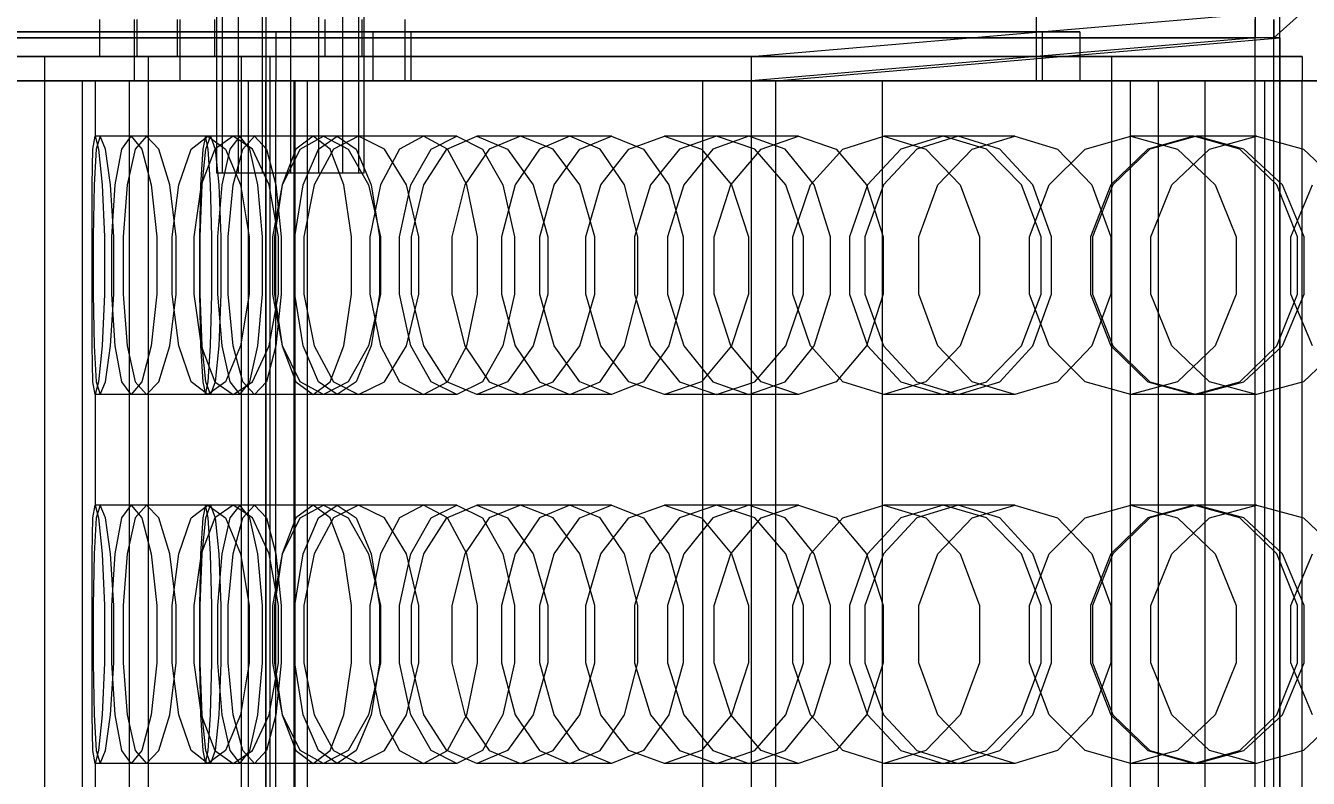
# Model space of a CAD drawing. Header units: millimetres. Extents: x -1970 to 34302, y -65268 to 6837.
# Drawn here: x 25725.1 to 25933.8, y -17913.4 to -17791 of the extents above; entities that cross this region are included whole.
import ezdxf

# ---------------------------------------------------------------- set-up
doc = ezdxf.new("R2010")
doc.units = ezdxf.units.MM
for name, color, linetype, lineweight in [('COTAS_P', 1, 'Continuous', 0), ('superior_briquetadora', 7, 'Continuous', 0), ('superior_C05', 7, 'Continuous', 0)]:
    doc.layers.add(name, color=color, linetype=linetype, lineweight=lineweight)
doc.dimstyles.new('R19_100', dxfattribs={"dimtxt": 250, "dimasz": 150, "dimexe": 150, "dimexo": 80, "dimgap": 100, "dimtad": 1, "dimtih": 1, "dimtoh": 1, "dimdsep": 46, "dimcen": 0.09, "dimadec": 0, "dimazin": 0, "dimtfac": 1, "dimtdec": 4, "dimtofl": 0, "dimtmove": 0, "dimatfit": 3, "dimfxl": 1, "dimtolj": 1, "dimtzin": 0, "dimarcsym": 0})

# ---------------------------------------------------------------- blocks, each defined once
blk = doc.blocks.new('*D23')
at = {"layer": 'COTAS_P', "color": 0, "lineweight": -2, "transparency": 16777216}
for p, q in [((25128.19, -17920), (25128.19, -16950)), ((27628.19, -17920), (27628.19, -16950)), ((25278.19, -17100), (27478.19, -17100))]:
    blk.add_line(p, q, dxfattribs=at)
at = {"layer": 'COTAS_P', "color": 0, "transparency": 16777216}
for points in [[(25278.19, -17075), (25278.19, -17125), (25128.19, -17100)], [(27478.19, -17075), (27478.19, -17125), (27628.19, -17100)]]:
    blk.add_solid(points, dxfattribs=at)
at = {"layer": 'Defpoints', "color": 0, "transparency": 16777216}
for p in [(27628.19, -17100), (25128.19, -18000), (27628.19, -18000)]:
    blk.add_point(p, dxfattribs=at)

msp = doc.modelspace()

# ---------------------------------------------------------------- linework, layer by layer
at = {"layer": 'superior_briquetadora'}
for p, q in [((25889.536, -17520), (25889.536, -17800)), ((26078.187, -17658), (25928.187, -17793)), ((25756.187, -17715), (25756.187, -17815)), ((25757.1, -17715), (25757.1, -17815)), ((25759.701, -17715), (25759.701, -17815)), ((25763.594, -17715), (25763.594, -17815)), ((25768.187, -17715), (25768.187, -17815)), ((25772.779, -17715), (25772.779, -17815)), ((25776.672, -17715), (25776.672, -17815)), ((25779.273, -17715), (25779.273, -17815)), ((25780.187, -17815), (25780.187, -17715)), ((25843.187, -17796), (25925.187, -17789)), ((25925.187, -17789), (25925.187, -17793)), ((25929.187, -18171), (25929.187, -17789)), ((25737.187, -17796), (25737.187, -17790)), ((25742.831, -17792), (25742.831, -17790)), ((25743.187, -17790), (25743.187, -17796)), ((25749.831, -17796), (25749.831, -17790)), ((25750.187, -17790), (25750.187, -17792)), ((25755.831, -17790), (25755.831, -17796)), ((25773.831, -17796), (25773.831, -17790)), ((25779.831, -17790), (25779.831, -17796)), ((25786.831, -17790), (25786.831, -17792)), ((25925.187, -18170), (25925.187, -17790)), ((25928.187, -18170), (25928.187, -17790)), ((25928.187, -17790), (25928.187, -17793)), ((25928.187, -17793), (25528.187, -17793)), ((25531.187, -17793), (25925.187, -17793)), ((25705.205, -17792), (25890.537, -17792)), ((25750.187, -17792), (25706.187, -17792)), ((25896.665, -17792), (25711.334, -17792)), ((25786.831, -17792), (25742.831, -17792)), ((25742.831, -17800), (25742.831, -17792)), ((25750.187, -17792), (25750.187, -17800)), ((25765.826, -17792), (25759.697, -17792)), ((25759.697, -17792), (25781.684, -17792)), ((25759.697, -17792), (25759.697, -17800)), ((25787.813, -17792), (25765.826, -17792)), ((25765.826, -17792), (25765.826, -17800)), ((25781.684, -17792), (25787.813, -17792)), ((25781.684, -17800), (25781.684, -17792)), ((25786.831, -17792), (25786.831, -17800)), ((25787.813, -17792), (25787.813, -17800)), ((25925.187, -17793), (25843.187, -17800)), ((25847.187, -17800), (25929.187, -17793)), ((25890.537, -17792), (25896.665, -17792)), ((25890.537, -17792), (25890.537, -17800)), ((25896.665, -17792), (25896.665, -17800)), ((25925.187, -18167), (25925.187, -17793)), ((25929.187, -17793), (25925.187, -17793)), ((25929.187, -17793), (25929.187, -18167)), ((25613.187, -17796), (25843.187, -17796)), ((25691.542, -17796), (25728.187, -17796)), ((25696.187, -17796), (25760.187, -17796)), ((25901.808, -17796), (25711.334, -17796)), ((25711.334, -17796), (25728.187, -17796)), ((25728.187, -17796), (25932.802, -17796)), ((25728.187, -17796), (25728.187, -17800)), ((25764.831, -17796), (25728.187, -17796)), ((25728.187, -17796), (25745.04, -17796)), ((25743.187, -17796), (25737.187, -17796)), ((25745.04, -17796), (25781.684, -17796)), ((25745.04, -17796), (25745.04, -17800)), ((25755.831, -17796), (25749.831, -17796)), ((25760.187, -17796), (25843.187, -17796)), ((25760.187, -17796), (25760.187, -17800)), ((25781.684, -17796), (25764.831, -17796)), ((25764.831, -17796), (25764.831, -17800)), ((25779.831, -17796), (25773.831, -17796)), ((25781.684, -17800), (25781.684, -17796)), ((25843.187, -17796), (25843.187, -17800)), ((25932.802, -17796), (25901.808, -17796)), ((25901.808, -17796), (25901.808, -17800)), ((25932.802, -17796), (25932.802, -17800)), ((25843.187, -17800), (25613.187, -17800)), ((25728.187, -17800), (25691.542, -17800)), ((25760.187, -17800), (25696.187, -17800)), ((25890.537, -17800), (25705.205, -17800)), ((25750.187, -17800), (25706.187, -17800)), ((25711.334, -17800), (25901.808, -17800)), ((25728.187, -17800), (25711.334, -17800)), ((25711.334, -17800), (25896.665, -17800)), ((25714.398, -17800), (25909.371, -17800)), ((25904.872, -17800), (25714.398, -17800)), ((25722.058, -17800), (25926.674, -17800)), ((25722.058, -17800), (25728.187, -17800)), ((25917.032, -17800), (25722.058, -17800)), ((25932.802, -17800), (25728.187, -17800)), ((25728.187, -17800), (25728.187, -18160)), ((25728.187, -17800), (25764.831, -17800)), ((25734.315, -17800), (25728.187, -17800)), ((25745.04, -17800), (25728.187, -17800)), ((25770.96, -17800), (25734.315, -17800)), ((25734.315, -17800), (25734.315, -18160)), ((25734.315, -17800), (25761.318, -17800)), ((25741.975, -17800), (25734.315, -17800)), ((25736.472, -17800), (25735.937, -17800)), ((25735.937, -17800), (25736.409, -17800)), ((25736.409, -17800), (25737.887, -17800)), ((25736.409, -17800), (25736.409, -17809)), ((25738.012, -17800), (25736.472, -17800)), ((25737.887, -17800), (25740.366, -17800)), ((25740.554, -17800), (25738.012, -17800)), ((25740.366, -17800), (25743.841, -17800)), ((25744.091, -17800), (25740.554, -17800)), ((25768.978, -17800), (25741.975, -17800)), ((25741.975, -17800), (25741.975, -18160)), ((25741.975, -17800), (25765.764, -17800)), ((25745.04, -17800), (25741.975, -17800)), ((25786.831, -17800), (25742.831, -17800)), ((25743.841, -17800), (25748.303, -17800)), ((25748.614, -17800), (25744.091, -17800)), ((25768.829, -17800), (25745.04, -17800)), ((25745.04, -17800), (25745.04, -18160)), ((25781.684, -17800), (25745.04, -17800)), ((25748.303, -17800), (25753.74, -17800)), ((25754.112, -17800), (25748.614, -17800)), ((25753.74, -17800), (25760.138, -17800)), ((25760.569, -17800), (25754.112, -17800)), ((25781.684, -17800), (25759.697, -17800)), ((25759.697, -17800), (25765.826, -17800)), ((25760.138, -17800), (25767.481, -17800)), ((25843.187, -17800), (25760.187, -17800)), ((25760.187, -17800), (25760.187, -18160)), ((25764.187, -17800), (25760.187, -17800)), ((25767.971, -17800), (25760.569, -17800)), ((25761.318, -17800), (25761.318, -18160)), ((25768.978, -17800), (25761.318, -17800)), ((25764.187, -18160), (25764.187, -17800)), ((25764.187, -17800), (25847.187, -17800)), ((25764.831, -17800), (25764.831, -18160)), ((25770.96, -17800), (25764.831, -17800)), ((25764.831, -17800), (25781.684, -17800)), ((25765.764, -17800), (25765.764, -18160)), ((25768.829, -17800), (25765.764, -17800)), ((25765.826, -17800), (25787.813, -17800)), ((25767.481, -17800), (25775.75, -17800)), ((25776.297, -17800), (25767.971, -17800)), ((25768.829, -18160), (25768.829, -17800)), ((25768.978, -18160), (25768.978, -17800)), ((25770.96, -18160), (25770.96, -17800)), ((25775.75, -17800), (25784.923, -17800)), ((25785.526, -17800), (25776.297, -17800)), ((25787.813, -17800), (25781.684, -17800)), ((25784.923, -17800), (25794.978, -17800)), ((25795.635, -17800), (25785.526, -17800)), ((25794.978, -17800), (25805.888, -17800)), ((25806.597, -17800), (25795.635, -17800)), ((25805.888, -17800), (25817.625, -17800)), ((25818.385, -17800), (25806.597, -17800)), ((25817.625, -17800), (25830.159, -17800)), ((25830.969, -17800), (25818.385, -17800)), ((25830.159, -17800), (25843.459, -17800)), ((25844.315, -17800), (25830.969, -17800)), ((25835.29, -18160), (25835.29, -17800)), ((25837.866, -17800), (25835.29, -17800)), ((25835.29, -17800), (25839.556, -17800)), ((25846.893, -17800), (25837.866, -17800)), ((25839.556, -17800), (25850.015, -17800)), ((25843.187, -17800), (25843.187, -18160)), ((25847.187, -17800), (25843.187, -17800)), ((25843.459, -17800), (25857.489, -17800)), ((25858.39, -17800), (25844.315, -17800)), ((25860.996, -17800), (25846.893, -17800)), ((25847.187, -18160), (25847.187, -17800)), ((25850.015, -17800), (25865.076, -17800)), ((25857.489, -17800), (25872.215, -17800)), ((25873.157, -17800), (25858.39, -17800)), ((25864.466, -17800), (25858.838, -17800)), ((25858.838, -17800), (25859.018, -17800)), ((25859.018, -17800), (25864.991, -17800)), ((25878.028, -17800), (25860.996, -17800)), ((25875.354, -17800), (25864.466, -17800)), ((25864.466, -17800), (25864.466, -18160)), ((25864.991, -17800), (25876.171, -17800)), ((25865.076, -17800), (25882.444, -17800)), ((25872.215, -17800), (25887.597, -17800)), ((25888.579, -17800), (25873.157, -17800)), ((25890.434, -17800), (25875.354, -17800)), ((25876.171, -17800), (25891.463, -17800)), ((25895.396, -17800), (25878.028, -17800)), ((25882.444, -17800), (25899.476, -17800)), ((25889.536, -17800), (25886.189, -17800)), ((25886.189, -17800), (25889.18, -17800)), ((25887.597, -17800), (25903.597, -17800)), ((25904.617, -17800), (25888.579, -17800)), ((25889.18, -17800), (25897.916, -17800)), ((25898.557, -17800), (25889.536, -17800)), ((25908.23, -17800), (25890.434, -17800)), ((25896.665, -17800), (25890.537, -17800)), ((25891.463, -17800), (25909.371, -17800)), ((25910.456, -17800), (25895.396, -17800)), ((25897.916, -17800), (25910.667, -17800)), ((25911.466, -17800), (25898.557, -17800)), ((25899.476, -17800), (25913.578, -17800)), ((25901.808, -17800), (25901.808, -18160)), ((25901.808, -17800), (25904.872, -17800)), ((25901.808, -17800), (25932.802, -17800)), ((25903.597, -17800), (25920.174, -17800)), ((25921.228, -17800), (25904.617, -17800)), ((25904.872, -18160), (25904.872, -17800)), ((25927.002, -17800), (25908.23, -17800)), ((25909.371, -17800), (25928.143, -17800)), ((25909.371, -17800), (25909.371, -18160)), ((25909.371, -17800), (25917.032, -17800)), ((25920.915, -17800), (25910.456, -17800)), ((25910.667, -17800), (25924.907, -17800)), ((25925.706, -17800), (25911.466, -17800)), ((25913.578, -17800), (25922.605, -17800)), ((25917.032, -18160), (25917.032, -17800)), ((25920.174, -17800), (25937.284, -17800)), ((25925.181, -17800), (25920.915, -17800)), ((25938.37, -17800), (25921.228, -17800)), ((25922.605, -17800), (25925.181, -17800)), ((25924.907, -17800), (25937.816, -17800)), ((25925.181, -18160), (25925.181, -17800)), ((25938.457, -17800), (25925.706, -17800)), ((25926.674, -17800), (25926.674, -18160)), ((25926.674, -17800), (25932.802, -17800)), ((25944.91, -17800), (25927.002, -17800)), ((25928.143, -17800), (25945.939, -17800)), ((25932.802, -18160), (25932.802, -17800)), ((25736.068, -17811.08), (25736.409, -17809)), ((25754.387, -17809), (25736.409, -17809)), ((25736.409, -17809), (25736.962, -17811.08)), ((25737.249, -17809), (25736.609, -17811.08)), ((25755.188, -17809), (25737.249, -17809)), ((25738.099, -17811.08), (25737.249, -17809)), ((25740.746, -17811.08), (25742.273, -17809)), ((25759.982, -17809), (25742.273, -17809)), ((25742.273, -17809), (25744.008, -17811.08)), ((25744.777, -17809), (25742.957, -17811.08)), ((25762.371, -17809), (25744.777, -17809)), ((25746.804, -17811.08), (25744.777, -17809)), ((25752.053, -17811.08), (25754.74, -17809)), ((25754.387, -17809), (25753.94, -17811.08)), ((25754.834, -17811.08), (25754.387, -17809)), ((25754.444, -17811.08), (25755.188, -17809)), ((25771.877, -17809), (25754.74, -17809)), ((25754.74, -17809), (25757.628, -17811.08)), ((25755.188, -17809), (25755.933, -17811.08)), ((25758.866, -17809), (25755.896, -17811.08)), ((25759.982, -17809), (25758.351, -17811.08)), ((25775.814, -17809), (25758.866, -17809)), ((25762.035, -17811.08), (25758.866, -17809)), ((25761.613, -17811.08), (25759.982, -17809)), ((25760.448, -17811.08), (25762.371, -17809)), ((25762.371, -17809), (25764.295, -17811.08)), ((25771.877, -17809), (25769.09, -17811.08)), ((25769.796, -17811.08), (25773.597, -17809)), ((25774.664, -17811.08), (25771.877, -17809)), ((25772.744, -17811.08), (25775.814, -17809)), ((25789.869, -17809), (25773.597, -17809)), ((25773.597, -17809), (25777.589, -17811.08)), ((25779.274, -17809), (25775.205, -17811.08)), ((25775.814, -17809), (25778.883, -17811.08)), ((25795.285, -17809), (25779.274, -17809)), ((25783.532, -17811.08), (25779.274, -17809)), ((25789.869, -17809), (25785.973, -17811.08)), ((25793.764, -17811.08), (25789.869, -17809)), ((25791.122, -17811.08), (25795.285, -17809)), ((25793.672, -17811.08), (25798.521, -17809)), ((25795.285, -17809), (25799.448, -17811.08)), ((25813.649, -17809), (25798.521, -17809)), ((25798.521, -17809), (25803.548, -17811.08)), ((25805.652, -17809), (25800.553, -17811.08)), ((25820.453, -17809), (25805.652, -17809)), ((25810.925, -17811.08), (25805.652, -17809)), ((25813.649, -17809), (25808.711, -17811.08)), ((25818.586, -17811.08), (25813.649, -17809)), ((25815.267, -17811.08), (25820.453, -17809)), ((25820.453, -17809), (25825.638, -17811.08)), ((25823.271, -17811.08), (25829.085, -17809)), ((25842.811, -17809), (25829.085, -17809)), ((25829.085, -17809), (25835.061, -17811.08)), ((25837.548, -17809), (25831.507, -17811.08)), ((25842.811, -17809), (25836.916, -17811.08)), ((25850.886, -17809), (25837.548, -17809)), ((25843.746, -17811.08), (25837.548, -17809)), ((25848.706, -17811.08), (25842.811, -17809)), ((25844.767, -17811.08), (25850.886, -17809)), ((25850.886, -17809), (25857.005, -17811.08)), ((25858.087, -17811.08), (25864.768, -17809)), ((25876.856, -17809), (25864.768, -17809)), ((25864.768, -17809), (25871.591, -17811.08)), ((25874.418, -17809), (25867.538, -17811.08)), ((25876.856, -17809), (25870.104, -17811.08)), ((25886.063, -17809), (25874.418, -17809)), ((25881.435, -17811.08), (25874.418, -17809)), ((25883.607, -17811.08), (25876.856, -17809)), ((25879.115, -17811.08), (25886.063, -17809)), ((25886.063, -17809), (25893.011, -17811.08)), ((25897.524, -17811.08), (25904.957, -17809)), ((25915.201, -17809), (25904.957, -17809)), ((25904.957, -17809), (25912.51, -17811.08)), ((25915.201, -17809), (25907.709, -17811.08)), ((25915.63, -17809), (25908.028, -17811.08)), ((25922.693, -17811.08), (25915.201, -17809)), ((25925.384, -17809), (25915.63, -17809)), ((25923.345, -17811.08), (25915.63, -17809)), ((25917.726, -17811.08), (25925.384, -17809)), ((25925.384, -17809), (25933.041, -17811.08)), ((25735.947, -17816.906), (25736.068, -17811.08)), ((25736.609, -17811.08), (25736.249, -17816.906)), ((25736.962, -17811.08), (25737.558, -17816.906)), ((25738.933, -17816.906), (25738.099, -17811.08)), ((25739.672, -17816.906), (25740.746, -17811.08)), ((25742.957, -17811.08), (25741.647, -17816.906)), ((25744.008, -17811.08), (25745.55, -17816.906)), ((25748.579, -17816.906), (25746.804, -17811.08)), ((25750.045, -17816.906), (25752.053, -17811.08)), ((25753.94, -17811.08), (25753.582, -17816.907)), ((25755.896, -17811.08), (25753.658, -17816.906)), ((25753.847, -17816.907), (25754.444, -17811.08)), ((25755.193, -17816.907), (25754.834, -17811.08)), ((25755.933, -17811.08), (25756.53, -17816.907)), ((25758.351, -17811.08), (25757.043, -17816.907)), ((25757.628, -17811.08), (25760.09, -17816.906)), ((25758.905, -17816.907), (25760.448, -17811.08)), ((25762.921, -17816.907), (25761.613, -17811.08)), ((25764.721, -17816.906), (25762.035, -17811.08)), ((25764.295, -17811.08), (25765.838, -17816.907)), ((25769.09, -17811.08), (25766.855, -17816.907)), ((25766.888, -17816.906), (25769.796, -17811.08)), ((25770.282, -17816.907), (25772.744, -17811.08)), ((25775.205, -17811.08), (25772.078, -17816.906)), ((25776.9, -17816.907), (25774.664, -17811.08)), ((25777.589, -17811.08), (25780.927, -17816.906)), ((25778.883, -17811.08), (25781.345, -17816.907)), ((25785.973, -17811.08), (25782.849, -17816.907)), ((25787.081, -17816.906), (25783.532, -17811.08)), ((25787.784, -17816.907), (25791.122, -17811.08)), ((25789.913, -17816.906), (25793.672, -17811.08)), ((25796.888, -17816.907), (25793.764, -17811.08)), ((25800.553, -17811.08), (25796.591, -17816.906)), ((25799.448, -17811.08), (25802.787, -17816.907)), ((25803.548, -17811.08), (25807.707, -17816.906)), ((25808.711, -17811.08), (25804.752, -17816.907)), ((25815.278, -17816.906), (25810.925, -17811.08)), ((25811.109, -17816.907), (25815.267, -17811.08)), ((25822.546, -17816.907), (25818.586, -17811.08)), ((25818.726, -17816.906), (25823.271, -17811.08)), ((25825.638, -17811.08), (25829.796, -17816.907)), ((25831.507, -17811.08), (25826.777, -17816.906)), ((25836.916, -17811.08), (25832.189, -17816.907)), ((25835.061, -17811.08), (25839.969, -17816.906)), ((25839.86, -17816.907), (25844.767, -17811.08)), ((25848.829, -17816.906), (25843.746, -17811.08)), ((25853.433, -17816.907), (25848.706, -17811.08)), ((25852.833, -17816.906), (25858.087, -17811.08)), ((25857.005, -17811.08), (25861.912, -17816.907)), ((25867.538, -17811.08), (25862.121, -17816.906)), ((25870.104, -17811.08), (25864.69, -17816.907)), ((25871.591, -17811.08), (25877.164, -17816.906)), ((25873.544, -17816.907), (25879.115, -17811.08)), ((25887.16, -17816.906), (25881.435, -17811.08)), ((25889.021, -17816.907), (25883.607, -17811.08)), ((25891.653, -17816.906), (25897.524, -17811.08)), ((25893.011, -17811.08), (25898.583, -17816.907)), ((25907.709, -17811.08), (25901.7, -17816.907)), ((25908.028, -17811.08), (25902.017, -17816.906)), ((25911.585, -17816.907), (25917.726, -17811.08)), ((25912.51, -17811.08), (25918.653, -17816.906)), ((25928.701, -17816.907), (25922.693, -17811.08)), ((25929.615, -17816.906), (25923.345, -17811.08)), ((25933.041, -17811.08), (25939.183, -17816.907)), ((25757.1, -17815), (25756.187, -17815)), ((25759.701, -17815), (25757.1, -17815)), ((25763.594, -17815), (25759.701, -17815)), ((25768.187, -17815), (25763.594, -17815)), ((25772.779, -17815), (25768.187, -17815)), ((25776.672, -17815), (25772.779, -17815)), ((25779.273, -17815), (25776.672, -17815)), ((25780.187, -17815), (25779.273, -17815)), ((25735.938, -17825.326), (25735.947, -17816.906)), ((25736.249, -17816.906), (25736.108, -17825.326)), ((25737.558, -17816.906), (25737.948, -17825.326)), ((25739.455, -17825.326), (25738.933, -17816.906)), ((25739.134, -17825.326), (25739.672, -17816.906)), ((25741.647, -17816.906), (25740.978, -17825.326)), ((25745.55, -17816.906), (25746.464, -17825.326)), ((25749.622, -17825.326), (25748.579, -17816.906)), ((25748.986, -17825.326), (25750.045, -17816.906)), ((25753.658, -17816.906), (25752.472, -17825.326)), ((25753.582, -17816.907), (25753.383, -17825.327)), ((25753.515, -17825.327), (25753.847, -17816.907)), ((25755.392, -17825.327), (25755.193, -17816.907)), ((25757.043, -17816.907), (25756.317, -17825.327)), ((25756.53, -17816.907), (25756.861, -17825.327)), ((25758.049, -17825.327), (25758.905, -17816.907)), ((25760.09, -17816.906), (25761.512, -17825.326)), ((25763.647, -17825.327), (25762.921, -17816.907)), ((25766.267, -17825.326), (25764.721, -17816.906)), ((25765.327, -17825.326), (25766.888, -17816.906)), ((25766.855, -17816.907), (25765.614, -17825.327)), ((25765.838, -17816.907), (25766.694, -17825.327)), ((25768.916, -17825.327), (25770.282, -17816.907)), ((25772.078, -17816.906), (25770.395, -17825.326)), ((25778.14, -17825.327), (25776.9, -17816.907)), ((25780.927, -17816.906), (25782.834, -17825.326)), ((25782.849, -17816.907), (25781.115, -17825.327)), ((25781.345, -17816.907), (25782.711, -17825.327)), ((25785.931, -17825.327), (25787.784, -17816.907)), ((25789.104, -17825.326), (25787.081, -17816.906)), ((25787.876, -17825.326), (25789.913, -17816.906)), ((25796.591, -17816.906), (25794.44, -17825.326)), ((25798.622, -17825.327), (25796.888, -17816.907)), ((25804.752, -17816.907), (25802.554, -17825.327)), ((25802.787, -17816.907), (25804.64, -17825.327)), ((25807.707, -17816.906), (25810.064, -17825.326)), ((25808.801, -17825.327), (25811.109, -17816.907)), ((25817.743, -17825.326), (25815.278, -17816.906)), ((25816.248, -17825.326), (25818.726, -17816.906)), ((25824.743, -17825.327), (25822.546, -17816.907)), ((25826.777, -17816.906), (25824.196, -17825.326)), ((25832.189, -17816.907), (25829.565, -17825.327)), ((25829.796, -17816.907), (25832.104, -17825.327)), ((25837.136, -17825.327), (25839.86, -17816.907)), ((25839.969, -17816.906), (25842.738, -17825.326)), ((25851.694, -17825.326), (25848.829, -17816.906)), ((25849.957, -17825.326), (25852.833, -17816.906)), ((25856.056, -17825.327), (25853.433, -17816.907)), ((25862.121, -17816.906), (25859.152, -17825.326)), ((25864.69, -17816.907), (25861.686, -17825.327)), ((25861.912, -17816.907), (25864.635, -17825.327)), ((25870.452, -17825.327), (25873.544, -17816.907)), ((25877.164, -17816.906), (25880.296, -17825.326)), ((25890.375, -17825.326), (25887.16, -17816.906)), ((25888.427, -17825.326), (25891.653, -17816.906)), ((25892.025, -17825.327), (25889.021, -17816.907)), ((25901.7, -17816.907), (25898.366, -17825.327)), ((25898.583, -17816.907), (25901.675, -17825.327)), ((25902.017, -17816.906), (25898.713, -17825.326)), ((25908.177, -17825.327), (25911.585, -17816.907)), ((25918.653, -17816.906), (25922.096, -17825.326)), ((25932.036, -17825.327), (25928.701, -17816.907)), ((25933.126, -17825.326), (25929.615, -17816.906)), ((25930.999, -17825.326), (25934.519, -17816.906)), ((25735.938, -17834.674), (25735.938, -17825.326)), ((25736.108, -17825.326), (25736.108, -17834.674)), ((25737.948, -17825.326), (25737.948, -17834.674)), ((25739.134, -17834.674), (25739.134, -17825.326)), ((25739.455, -17834.674), (25739.455, -17825.326)), ((25740.978, -17825.326), (25740.978, -17834.674)), ((25746.464, -17825.326), (25746.464, -17834.674)), ((25748.986, -17834.674), (25748.986, -17825.326)), ((25749.622, -17834.674), (25749.622, -17825.326)), ((25752.472, -17825.326), (25752.472, -17834.674)), ((25753.383, -17825.327), (25753.383, -17834.673)), ((25753.515, -17834.673), (25753.515, -17825.327)), ((25755.392, -17834.673), (25755.392, -17825.327)), ((25756.317, -17825.327), (25756.317, -17834.673)), ((25756.861, -17825.327), (25756.861, -17834.673)), ((25758.049, -17834.673), (25758.049, -17825.327)), ((25761.512, -17825.326), (25761.512, -17834.674)), ((25763.647, -17834.673), (25763.647, -17825.327)), ((25765.327, -17834.674), (25765.327, -17825.326)), ((25765.614, -17825.327), (25765.614, -17834.673)), ((25766.267, -17834.674), (25766.267, -17825.326)), ((25766.694, -17825.327), (25766.694, -17834.673)), ((25768.916, -17834.673), (25768.916, -17825.327)), ((25770.395, -17825.326), (25770.395, -17834.674)), ((25778.14, -17834.673), (25778.14, -17825.327)), ((25781.115, -17825.327), (25781.115, -17834.673)), ((25782.711, -17825.327), (25782.711, -17834.673)), ((25782.834, -17825.326), (25782.834, -17834.674)), ((25785.931, -17834.673), (25785.931, -17825.327)), ((25787.876, -17834.674), (25787.876, -17825.326)), ((25789.104, -17834.674), (25789.104, -17825.326)), ((25794.44, -17825.326), (25794.44, -17834.674)), ((25798.622, -17834.673), (25798.622, -17825.327)), ((25802.554, -17825.327), (25802.554, -17834.673)), ((25804.64, -17825.327), (25804.64, -17834.673)), ((25808.801, -17834.673), (25808.801, -17825.327)), ((25810.064, -17825.326), (25810.064, -17834.674)), ((25816.248, -17834.674), (25816.248, -17825.326)), ((25817.743, -17834.674), (25817.743, -17825.326)), ((25824.196, -17825.326), (25824.196, -17834.674)), ((25824.743, -17834.673), (25824.743, -17825.327)), ((25829.565, -17825.327), (25829.565, -17834.673)), ((25832.104, -17825.327), (25832.104, -17834.673)), ((25837.136, -17834.673), (25837.136, -17825.327)), ((25842.738, -17825.326), (25842.738, -17834.674)), ((25849.957, -17834.674), (25849.957, -17825.326)), ((25851.694, -17834.674), (25851.694, -17825.326)), ((25856.056, -17834.673), (25856.056, -17825.327)), ((25859.152, -17825.326), (25859.152, -17834.674)), ((25861.686, -17825.327), (25861.686, -17834.673)), ((25864.635, -17825.327), (25864.635, -17834.673)), ((25870.452, -17834.673), (25870.452, -17825.327)), ((25880.296, -17825.326), (25880.296, -17834.674)), ((25888.427, -17834.674), (25888.427, -17825.326)), ((25890.375, -17834.674), (25890.375, -17825.326)), ((25892.025, -17834.673), (25892.025, -17825.327)), ((25898.366, -17825.327), (25898.366, -17834.673)), ((25898.713, -17825.326), (25898.713, -17834.674)), ((25901.675, -17825.327), (25901.675, -17834.673)), ((25908.177, -17834.673), (25908.177, -17825.327)), ((25922.096, -17825.326), (25922.096, -17834.674)), ((25930.999, -17834.674), (25930.999, -17825.326)), ((25932.036, -17834.673), (25932.036, -17825.327)), ((25933.126, -17834.674), (25933.126, -17825.326)), ((25735.947, -17843.094), (25735.938, -17834.674)), ((25736.108, -17834.674), (25736.249, -17843.094)), ((25737.948, -17834.674), (25737.558, -17843.094)), ((25738.933, -17843.094), (25739.455, -17834.674)), ((25739.672, -17843.094), (25739.134, -17834.674)), ((25740.978, -17834.674), (25741.647, -17843.094)), ((25746.464, -17834.674), (25745.55, -17843.094)), ((25748.579, -17843.094), (25749.622, -17834.674)), ((25750.045, -17843.094), (25748.986, -17834.674)), ((25752.472, -17834.674), (25753.658, -17843.094)), ((25753.383, -17834.673), (25753.582, -17843.093)), ((25753.847, -17843.093), (25753.515, -17834.673)), ((25755.193, -17843.093), (25755.392, -17834.673)), ((25756.317, -17834.673), (25757.043, -17843.093)), ((25756.861, -17834.673), (25756.53, -17843.093)), ((25758.905, -17843.093), (25758.049, -17834.673)), ((25761.512, -17834.674), (25760.09, -17843.094)), ((25762.921, -17843.093), (25763.647, -17834.673)), ((25764.721, -17843.094), (25766.267, -17834.674)), ((25766.888, -17843.094), (25765.327, -17834.674)), ((25765.614, -17834.673), (25766.855, -17843.093)), ((25766.694, -17834.673), (25765.838, -17843.093)), ((25770.282, -17843.093), (25768.916, -17834.673)), ((25770.395, -17834.674), (25772.078, -17843.094)), ((25776.9, -17843.093), (25778.14, -17834.673)), ((25782.834, -17834.674), (25780.927, -17843.094)), ((25781.115, -17834.673), (25782.849, -17843.093)), ((25782.711, -17834.673), (25781.345, -17843.093)), ((25787.784, -17843.093), (25785.931, -17834.673)), ((25787.081, -17843.094), (25789.104, -17834.674)), ((25789.913, -17843.094), (25787.876, -17834.674)), ((25794.44, -17834.674), (25796.591, -17843.094)), ((25796.888, -17843.093), (25798.622, -17834.673)), ((25802.554, -17834.673), (25804.752, -17843.093)), ((25804.64, -17834.673), (25802.787, -17843.093)), ((25810.064, -17834.674), (25807.707, -17843.094)), ((25811.109, -17843.093), (25808.801, -17834.673)), ((25815.278, -17843.094), (25817.743, -17834.674)), ((25818.726, -17843.094), (25816.248, -17834.674)), ((25822.546, -17843.093), (25824.743, -17834.673)), ((25824.196, -17834.674), (25826.777, -17843.094)), ((25829.565, -17834.673), (25832.189, -17843.093)), ((25832.104, -17834.673), (25829.796, -17843.093)), ((25839.86, -17843.093), (25837.136, -17834.673)), ((25842.738, -17834.674), (25839.969, -17843.094)), ((25848.829, -17843.094), (25851.694, -17834.674)), ((25852.833, -17843.094), (25849.957, -17834.674)), ((25853.433, -17843.093), (25856.056, -17834.673)), ((25859.152, -17834.674), (25862.121, -17843.094)), ((25861.686, -17834.673), (25864.69, -17843.093)), ((25864.635, -17834.673), (25861.912, -17843.093)), ((25873.544, -17843.093), (25870.452, -17834.673)), ((25880.296, -17834.674), (25877.164, -17843.094)), ((25887.16, -17843.094), (25890.375, -17834.674)), ((25891.653, -17843.094), (25888.427, -17834.674)), ((25889.021, -17843.093), (25892.025, -17834.673)), ((25898.366, -17834.673), (25901.7, -17843.093)), ((25901.675, -17834.673), (25898.583, -17843.093)), ((25898.713, -17834.674), (25902.017, -17843.094)), ((25911.585, -17843.093), (25908.177, -17834.673)), ((25922.096, -17834.674), (25918.653, -17843.094)), ((25928.701, -17843.093), (25932.036, -17834.673)), ((25929.615, -17843.094), (25933.126, -17834.674)), ((25934.519, -17843.094), (25930.999, -17834.674)), ((25736.068, -17848.92), (25735.947, -17843.094)), ((25736.249, -17843.094), (25736.609, -17848.92)), ((25737.558, -17843.094), (25736.962, -17848.92)), ((25738.099, -17848.92), (25738.933, -17843.094)), ((25740.746, -17848.92), (25739.672, -17843.094)), ((25741.647, -17843.094), (25742.957, -17848.92)), ((25745.55, -17843.094), (25744.008, -17848.92)), ((25746.804, -17848.92), (25748.579, -17843.094)), ((25752.053, -17848.92), (25750.045, -17843.094)), ((25753.582, -17843.093), (25753.94, -17848.92)), ((25753.658, -17843.094), (25755.896, -17848.92)), ((25754.444, -17848.92), (25753.847, -17843.093)), ((25754.834, -17848.92), (25755.193, -17843.093)), ((25756.53, -17843.093), (25755.933, -17848.92)), ((25757.043, -17843.093), (25758.351, -17848.92)), ((25760.09, -17843.094), (25757.628, -17848.92)), ((25760.448, -17848.92), (25758.905, -17843.093)), ((25761.613, -17848.92), (25762.921, -17843.093)), ((25762.035, -17848.92), (25764.721, -17843.094)), ((25765.838, -17843.093), (25764.295, -17848.92)), ((25766.855, -17843.093), (25769.09, -17848.92)), ((25769.796, -17848.92), (25766.888, -17843.094)), ((25772.744, -17848.92), (25770.282, -17843.093)), ((25772.078, -17843.094), (25775.205, -17848.92)), ((25774.664, -17848.92), (25776.9, -17843.093)), ((25780.927, -17843.094), (25777.589, -17848.92)), ((25781.345, -17843.093), (25778.883, -17848.92)), ((25782.849, -17843.093), (25785.973, -17848.92)), ((25783.532, -17848.92), (25787.081, -17843.094)), ((25791.122, -17848.92), (25787.784, -17843.093)), ((25793.672, -17848.92), (25789.913, -17843.094)), ((25793.764, -17848.92), (25796.888, -17843.093)), ((25796.591, -17843.094), (25800.553, -17848.92)), ((25802.787, -17843.093), (25799.448, -17848.92)), ((25807.707, -17843.094), (25803.548, -17848.92)), ((25804.752, -17843.093), (25808.711, -17848.92)), ((25810.925, -17848.92), (25815.278, -17843.094)), ((25815.267, -17848.92), (25811.109, -17843.093)), ((25818.586, -17848.92), (25822.546, -17843.093)), ((25823.271, -17848.92), (25818.726, -17843.094)), ((25829.796, -17843.093), (25825.638, -17848.92)), ((25826.777, -17843.094), (25831.507, -17848.92)), ((25832.189, -17843.093), (25836.916, -17848.92)), ((25839.969, -17843.094), (25835.061, -17848.92)), ((25844.767, -17848.92), (25839.86, -17843.093)), ((25843.746, -17848.92), (25848.829, -17843.094)), ((25848.706, -17848.92), (25853.433, -17843.093)), ((25858.087, -17848.92), (25852.833, -17843.094)), ((25861.912, -17843.093), (25857.005, -17848.92)), ((25862.121, -17843.094), (25867.538, -17848.92)), ((25864.69, -17843.093), (25870.104, -17848.92)), ((25877.164, -17843.094), (25871.59, -17848.92)), ((25879.115, -17848.92), (25873.544, -17843.093)), ((25881.435, -17848.92), (25887.16, -17843.094)), ((25883.607, -17848.92), (25889.021, -17843.093)), ((25897.524, -17848.92), (25891.653, -17843.094)), ((25898.583, -17843.093), (25893.011, -17848.92)), ((25901.7, -17843.093), (25907.709, -17848.92)), ((25902.017, -17843.094), (25908.029, -17848.92)), ((25917.726, -17848.92), (25911.585, -17843.093)), ((25918.653, -17843.094), (25912.51, -17848.92)), ((25922.693, -17848.92), (25928.701, -17843.093)), ((25923.345, -17848.92), (25929.615, -17843.094)), ((25939.183, -17843.093), (25933.041, -17848.92)), ((25736.409, -17851), (25736.068, -17848.92)), ((25736.962, -17848.92), (25736.409, -17851)), ((25736.609, -17848.92), (25737.249, -17851)), ((25737.249, -17851), (25738.099, -17848.92)), ((25742.273, -17851), (25740.746, -17848.92)), ((25744.008, -17848.92), (25742.273, -17851)), ((25742.957, -17848.92), (25744.777, -17851)), ((25744.777, -17851), (25746.804, -17848.92)), ((25754.74, -17851), (25752.053, -17848.92)), ((25753.94, -17848.92), (25754.387, -17851)), ((25754.387, -17851), (25754.834, -17848.92)), ((25755.188, -17851), (25754.444, -17848.92)), ((25757.628, -17848.92), (25754.74, -17851)), ((25755.933, -17848.92), (25755.188, -17851)), ((25755.896, -17848.92), (25758.866, -17851)), ((25758.351, -17848.92), (25759.982, -17851)), ((25758.866, -17851), (25762.035, -17848.92)), ((25759.982, -17851), (25761.613, -17848.92)), ((25762.371, -17851), (25760.448, -17848.92)), ((25764.295, -17848.92), (25762.371, -17851)), ((25769.09, -17848.92), (25771.877, -17851)), ((25773.597, -17851), (25769.796, -17848.92)), ((25771.877, -17851), (25774.664, -17848.92)), ((25775.814, -17851), (25772.744, -17848.92)), ((25777.589, -17848.92), (25773.597, -17851)), ((25775.205, -17848.92), (25779.274, -17851)), ((25778.883, -17848.92), (25775.814, -17851)), ((25779.274, -17851), (25783.532, -17848.92)), ((25785.973, -17848.92), (25789.869, -17851)), ((25789.869, -17851), (25793.764, -17848.92)), ((25795.285, -17851), (25791.122, -17848.92)), ((25798.521, -17851), (25793.672, -17848.92)), ((25799.448, -17848.92), (25795.285, -17851)), ((25803.548, -17848.92), (25798.521, -17851)), ((25800.553, -17848.92), (25805.652, -17851)), ((25805.652, -17851), (25810.925, -17848.92)), ((25808.711, -17848.92), (25813.649, -17851)), ((25813.649, -17851), (25818.586, -17848.92)), ((25820.453, -17851), (25815.267, -17848.92)), ((25825.638, -17848.92), (25820.453, -17851)), ((25829.085, -17851), (25823.271, -17848.92)), ((25835.061, -17848.92), (25829.085, -17851)), ((25831.507, -17848.92), (25837.548, -17851)), ((25836.916, -17848.92), (25842.811, -17851)), ((25837.548, -17851), (25843.746, -17848.92)), ((25842.811, -17851), (25848.706, -17848.92)), ((25850.886, -17851), (25844.767, -17848.92)), ((25857.005, -17848.92), (25850.886, -17851)), ((25864.768, -17851), (25858.087, -17848.92)), ((25871.59, -17848.92), (25864.768, -17851)), ((25867.538, -17848.92), (25874.418, -17851)), ((25870.104, -17848.92), (25876.856, -17851)), ((25874.418, -17851), (25881.435, -17848.92)), ((25876.856, -17851), (25883.607, -17848.92)), ((25886.063, -17851), (25879.115, -17848.92)), ((25893.011, -17848.92), (25886.063, -17851)), ((25904.957, -17851), (25897.524, -17848.92)), ((25912.51, -17848.92), (25904.957, -17851)), ((25907.709, -17848.92), (25915.201, -17851)), ((25908.029, -17848.92), (25915.63, -17851)), ((25915.201, -17851), (25922.693, -17848.92)), ((25915.63, -17851), (25923.345, -17848.92)), ((25925.384, -17851), (25917.726, -17848.92)), ((25933.041, -17848.92), (25925.384, -17851)), ((25754.387, -17851), (25736.409, -17851)), ((25736.409, -17851), (25736.409, -17869)), ((25755.188, -17851), (25737.249, -17851)), ((25759.982, -17851), (25742.273, -17851)), ((25762.371, -17851), (25744.777, -17851)), ((25771.877, -17851), (25754.74, -17851)), ((25775.814, -17851), (25758.866, -17851)), ((25789.869, -17851), (25773.597, -17851)), ((25795.285, -17851), (25779.274, -17851)), ((25813.649, -17851), (25798.521, -17851)), ((25820.453, -17851), (25805.652, -17851)), ((25842.811, -17851), (25829.085, -17851)), ((25850.886, -17851), (25837.548, -17851)), ((25876.856, -17851), (25864.768, -17851)), ((25886.063, -17851), (25874.418, -17851)), ((25915.201, -17851), (25904.957, -17851)), ((25925.384, -17851), (25915.63, -17851)), ((25736.068, -17871.08), (25736.409, -17869)), ((25754.387, -17869), (25736.409, -17869)), ((25736.409, -17869), (25736.962, -17871.08)), ((25737.249, -17869), (25736.609, -17871.08)), ((25755.188, -17869), (25737.249, -17869)), ((25738.099, -17871.08), (25737.249, -17869)), ((25740.746, -17871.08), (25742.273, -17869)), ((25759.982, -17869), (25742.273, -17869)), ((25742.273, -17869), (25744.008, -17871.08)), ((25744.777, -17869), (25742.957, -17871.08)), ((25762.371, -17869), (25744.777, -17869)), ((25746.804, -17871.08), (25744.777, -17869)), ((25752.053, -17871.08), (25754.74, -17869)), ((25754.387, -17869), (25753.94, -17871.08)), ((25754.834, -17871.08), (25754.387, -17869)), ((25754.444, -17871.08), (25755.188, -17869)), ((25771.877, -17869), (25754.74, -17869)), ((25754.74, -17869), (25757.628, -17871.08)), ((25755.188, -17869), (25755.933, -17871.08)), ((25758.866, -17869), (25755.896, -17871.08)), ((25759.982, -17869), (25758.351, -17871.08)), ((25775.814, -17869), (25758.866, -17869)), ((25762.035, -17871.08), (25758.866, -17869)), ((25761.613, -17871.08), (25759.982, -17869)), ((25760.448, -17871.08), (25762.371, -17869)), ((25762.371, -17869), (25764.295, -17871.08)), ((25771.877, -17869), (25769.09, -17871.08)), ((25769.796, -17871.08), (25773.597, -17869)), ((25774.664, -17871.08), (25771.877, -17869)), ((25772.744, -17871.08), (25775.814, -17869)), ((25789.869, -17869), (25773.597, -17869)), ((25773.597, -17869), (25777.589, -17871.08)), ((25779.274, -17869), (25775.205, -17871.08)), ((25775.814, -17869), (25778.883, -17871.08)), ((25795.285, -17869), (25779.274, -17869)), ((25783.532, -17871.08), (25779.274, -17869)), ((25789.869, -17869), (25785.973, -17871.08)), ((25793.764, -17871.08), (25789.869, -17869)), ((25791.122, -17871.08), (25795.285, -17869)), ((25793.672, -17871.08), (25798.521, -17869)), ((25795.285, -17869), (25799.448, -17871.08)), ((25813.649, -17869), (25798.521, -17869)), ((25798.521, -17869), (25803.548, -17871.08)), ((25805.652, -17869), (25800.553, -17871.08)), ((25820.453, -17869), (25805.652, -17869)), ((25810.925, -17871.08), (25805.652, -17869)), ((25813.649, -17869), (25808.711, -17871.08)), ((25818.586, -17871.08), (25813.649, -17869)), ((25815.267, -17871.08), (25820.453, -17869)), ((25820.453, -17869), (25825.638, -17871.08)), ((25823.271, -17871.08), (25829.085, -17869)), ((25842.811, -17869), (25829.085, -17869)), ((25829.085, -17869), (25835.061, -17871.08)), ((25837.548, -17869), (25831.507, -17871.08)), ((25842.811, -17869), (25836.916, -17871.08)), ((25850.886, -17869), (25837.548, -17869)), ((25843.746, -17871.08), (25837.548, -17869)), ((25848.706, -17871.08), (25842.811, -17869)), ((25844.767, -17871.08), (25850.886, -17869)), ((25850.886, -17869), (25857.005, -17871.08)), ((25858.087, -17871.08), (25864.768, -17869)), ((25876.856, -17869), (25864.768, -17869)), ((25864.768, -17869), (25871.591, -17871.08)), ((25874.418, -17869), (25867.538, -17871.08)), ((25876.856, -17869), (25870.104, -17871.08)), ((25886.063, -17869), (25874.418, -17869)), ((25881.435, -17871.08), (25874.418, -17869)), ((25883.607, -17871.08), (25876.856, -17869)), ((25879.115, -17871.08), (25886.063, -17869)), ((25886.063, -17869), (25893.011, -17871.08)), ((25897.524, -17871.08), (25904.957, -17869)), ((25915.201, -17869), (25904.957, -17869)), ((25904.957, -17869), (25912.51, -17871.08)), ((25915.201, -17869), (25907.709, -17871.08)), ((25915.63, -17869), (25908.028, -17871.08)), ((25922.693, -17871.08), (25915.201, -17869)), ((25925.384, -17869), (25915.63, -17869)), ((25923.345, -17871.08), (25915.63, -17869)), ((25917.726, -17871.08), (25925.384, -17869)), ((25925.384, -17869), (25933.041, -17871.08)), ((25735.947, -17876.906), (25736.068, -17871.08)), ((25736.609, -17871.08), (25736.249, -17876.906)), ((25736.962, -17871.08), (25737.558, -17876.906)), ((25738.933, -17876.906), (25738.099, -17871.08)), ((25739.672, -17876.906), (25740.746, -17871.08)), ((25742.957, -17871.08), (25741.647, -17876.906)), ((25744.008, -17871.08), (25745.55, -17876.906)), ((25748.579, -17876.906), (25746.804, -17871.08)), ((25750.045, -17876.906), (25752.053, -17871.08)), ((25753.94, -17871.08), (25753.582, -17876.907)), ((25755.896, -17871.08), (25753.658, -17876.906)), ((25753.847, -17876.907), (25754.444, -17871.08)), ((25755.193, -17876.907), (25754.834, -17871.08)), ((25755.933, -17871.08), (25756.53, -17876.907)), ((25758.351, -17871.08), (25757.043, -17876.907)), ((25757.628, -17871.08), (25760.09, -17876.906)), ((25758.905, -17876.907), (25760.448, -17871.08)), ((25762.921, -17876.907), (25761.613, -17871.08)), ((25764.721, -17876.906), (25762.035, -17871.08)), ((25764.295, -17871.08), (25765.838, -17876.907)), ((25769.09, -17871.08), (25766.855, -17876.907)), ((25766.888, -17876.906), (25769.796, -17871.08)), ((25770.282, -17876.907), (25772.744, -17871.08)), ((25775.205, -17871.08), (25772.078, -17876.906)), ((25776.9, -17876.907), (25774.664, -17871.08)), ((25777.589, -17871.08), (25780.927, -17876.906)), ((25778.883, -17871.08), (25781.345, -17876.907)), ((25785.973, -17871.08), (25782.849, -17876.907)), ((25787.081, -17876.906), (25783.532, -17871.08)), ((25787.784, -17876.907), (25791.122, -17871.08)), ((25789.913, -17876.906), (25793.672, -17871.08)), ((25796.888, -17876.907), (25793.764, -17871.08)), ((25800.553, -17871.08), (25796.591, -17876.906)), ((25799.448, -17871.08), (25802.787, -17876.907)), ((25803.548, -17871.08), (25807.707, -17876.906)), ((25808.711, -17871.08), (25804.752, -17876.907)), ((25815.278, -17876.906), (25810.925, -17871.08)), ((25811.109, -17876.907), (25815.267, -17871.08)), ((25822.546, -17876.907), (25818.586, -17871.08)), ((25818.726, -17876.906), (25823.271, -17871.08)), ((25825.638, -17871.08), (25829.796, -17876.907)), ((25831.507, -17871.08), (25826.777, -17876.906)), ((25836.916, -17871.08), (25832.189, -17876.907)), ((25835.061, -17871.08), (25839.969, -17876.906)), ((25839.86, -17876.907), (25844.767, -17871.08)), ((25848.829, -17876.906), (25843.746, -17871.08)), ((25853.433, -17876.907), (25848.706, -17871.08)), ((25852.833, -17876.906), (25858.087, -17871.08)), ((25857.005, -17871.08), (25861.912, -17876.907)), ((25867.538, -17871.08), (25862.121, -17876.906)), ((25870.104, -17871.08), (25864.69, -17876.907)), ((25871.591, -17871.08), (25877.164, -17876.906)), ((25873.544, -17876.907), (25879.115, -17871.08)), ((25887.16, -17876.906), (25881.435, -17871.08)), ((25889.021, -17876.907), (25883.607, -17871.08)), ((25891.653, -17876.906), (25897.524, -17871.08)), ((25893.011, -17871.08), (25898.583, -17876.907)), ((25907.709, -17871.08), (25901.7, -17876.907)), ((25908.028, -17871.08), (25902.017, -17876.906)), ((25911.585, -17876.907), (25917.726, -17871.08)), ((25912.51, -17871.08), (25918.653, -17876.906)), ((25928.701, -17876.907), (25922.693, -17871.08)), ((25929.615, -17876.906), (25923.345, -17871.08)), ((25933.041, -17871.08), (25939.183, -17876.907)), ((25735.938, -17885.326), (25735.947, -17876.906)), ((25736.249, -17876.906), (25736.108, -17885.326)), ((25737.558, -17876.906), (25737.948, -17885.326)), ((25739.455, -17885.326), (25738.933, -17876.906)), ((25739.134, -17885.326), (25739.672, -17876.906)), ((25741.647, -17876.906), (25740.978, -17885.326)), ((25745.55, -17876.906), (25746.464, -17885.326)), ((25749.622, -17885.326), (25748.579, -17876.906)), ((25748.986, -17885.326), (25750.045, -17876.906)), ((25753.658, -17876.906), (25752.472, -17885.326)), ((25753.582, -17876.907), (25753.383, -17885.327)), ((25753.515, -17885.327), (25753.847, -17876.907)), ((25755.392, -17885.327), (25755.193, -17876.907)), ((25757.043, -17876.907), (25756.317, -17885.327)), ((25756.53, -17876.907), (25756.861, -17885.327)), ((25758.049, -17885.327), (25758.905, -17876.907)), ((25760.09, -17876.906), (25761.512, -17885.326)), ((25763.647, -17885.327), (25762.921, -17876.907)), ((25766.267, -17885.326), (25764.721, -17876.906)), ((25765.327, -17885.326), (25766.888, -17876.906)), ((25766.855, -17876.907), (25765.614, -17885.327)), ((25765.838, -17876.907), (25766.694, -17885.327)), ((25768.916, -17885.327), (25770.282, -17876.907)), ((25772.078, -17876.906), (25770.395, -17885.326)), ((25778.14, -17885.327), (25776.9, -17876.907)), ((25780.927, -17876.906), (25782.834, -17885.326)), ((25782.849, -17876.907), (25781.115, -17885.327)), ((25781.345, -17876.907), (25782.711, -17885.327)), ((25785.931, -17885.327), (25787.784, -17876.907)), ((25789.104, -17885.326), (25787.081, -17876.906)), ((25787.876, -17885.326), (25789.913, -17876.906)), ((25796.591, -17876.906), (25794.44, -17885.326)), ((25798.622, -17885.327), (25796.888, -17876.907)), ((25804.752, -17876.907), (25802.554, -17885.327)), ((25802.787, -17876.907), (25804.64, -17885.327)), ((25807.707, -17876.906), (25810.064, -17885.326)), ((25808.801, -17885.327), (25811.109, -17876.907)), ((25817.743, -17885.326), (25815.278, -17876.906)), ((25816.248, -17885.326), (25818.726, -17876.906)), ((25824.743, -17885.327), (25822.546, -17876.907)), ((25826.777, -17876.906), (25824.196, -17885.326)), ((25832.189, -17876.907), (25829.565, -17885.327)), ((25829.796, -17876.907), (25832.104, -17885.327)), ((25837.136, -17885.327), (25839.86, -17876.907)), ((25839.969, -17876.906), (25842.738, -17885.326)), ((25851.694, -17885.326), (25848.829, -17876.906)), ((25849.957, -17885.326), (25852.833, -17876.906)), ((25856.056, -17885.327), (25853.433, -17876.907)), ((25862.121, -17876.906), (25859.152, -17885.326)), ((25864.69, -17876.907), (25861.686, -17885.327)), ((25861.912, -17876.907), (25864.635, -17885.327)), ((25870.452, -17885.327), (25873.544, -17876.907)), ((25877.164, -17876.906), (25880.296, -17885.326)), ((25890.375, -17885.326), (25887.16, -17876.906)), ((25888.427, -17885.326), (25891.653, -17876.906)), ((25892.025, -17885.327), (25889.021, -17876.907)), ((25901.7, -17876.907), (25898.366, -17885.327)), ((25898.583, -17876.907), (25901.675, -17885.327)), ((25902.017, -17876.906), (25898.713, -17885.326)), ((25908.177, -17885.327), (25911.585, -17876.907)), ((25918.653, -17876.906), (25922.096, -17885.326)), ((25932.036, -17885.327), (25928.701, -17876.907)), ((25933.126, -17885.326), (25929.615, -17876.906)), ((25930.999, -17885.326), (25934.519, -17876.906)), ((25735.938, -17894.674), (25735.938, -17885.326)), ((25736.108, -17885.326), (25736.108, -17894.674)), ((25737.948, -17885.326), (25737.948, -17894.674)), ((25739.134, -17894.674), (25739.134, -17885.326)), ((25739.455, -17894.674), (25739.455, -17885.326)), ((25740.978, -17885.326), (25740.978, -17894.674)), ((25746.464, -17885.326), (25746.464, -17894.674)), ((25748.986, -17894.674), (25748.986, -17885.326)), ((25749.622, -17894.674), (25749.622, -17885.326)), ((25752.472, -17885.326), (25752.472, -17894.674)), ((25753.383, -17885.327), (25753.383, -17894.673)), ((25753.515, -17894.673), (25753.515, -17885.327)), ((25755.392, -17894.673), (25755.392, -17885.327)), ((25756.317, -17885.327), (25756.317, -17894.673)), ((25756.861, -17885.327), (25756.861, -17894.673)), ((25758.049, -17894.673), (25758.049, -17885.327)), ((25761.512, -17885.326), (25761.512, -17894.674)), ((25763.647, -17894.673), (25763.647, -17885.327)), ((25765.327, -17894.674), (25765.327, -17885.326)), ((25765.614, -17885.327), (25765.614, -17894.673)), ((25766.267, -17894.674), (25766.267, -17885.326)), ((25766.694, -17885.327), (25766.694, -17894.673)), ((25768.916, -17894.673), (25768.916, -17885.327)), ((25770.395, -17885.326), (25770.395, -17894.674)), ((25778.14, -17894.673), (25778.14, -17885.327)), ((25781.115, -17885.327), (25781.115, -17894.673)), ((25782.711, -17885.327), (25782.711, -17894.673)), ((25782.834, -17885.326), (25782.834, -17894.674)), ((25785.931, -17894.673), (25785.931, -17885.327)), ((25787.876, -17894.674), (25787.876, -17885.326)), ((25789.104, -17894.674), (25789.104, -17885.326)), ((25794.44, -17885.326), (25794.44, -17894.674)), ((25798.622, -17894.673), (25798.622, -17885.327)), ((25802.554, -17885.327), (25802.554, -17894.673)), ((25804.64, -17885.327), (25804.64, -17894.673)), ((25808.801, -17894.673), (25808.801, -17885.327)), ((25810.064, -17885.326), (25810.064, -17894.674)), ((25816.248, -17894.674), (25816.248, -17885.326)), ((25817.743, -17894.674), (25817.743, -17885.326)), ((25824.196, -17885.326), (25824.196, -17894.674)), ((25824.743, -17894.673), (25824.743, -17885.327)), ((25829.565, -17885.327), (25829.565, -17894.673)), ((25832.104, -17885.327), (25832.104, -17894.673)), ((25837.136, -17894.673), (25837.136, -17885.327)), ((25842.738, -17885.326), (25842.738, -17894.674)), ((25849.957, -17894.674), (25849.957, -17885.326)), ((25851.694, -17894.674), (25851.694, -17885.326)), ((25856.056, -17894.673), (25856.056, -17885.327)), ((25859.152, -17885.326), (25859.152, -17894.674)), ((25861.686, -17885.327), (25861.686, -17894.673)), ((25864.635, -17885.327), (25864.635, -17894.673)), ((25870.452, -17894.673), (25870.452, -17885.327)), ((25880.296, -17885.326), (25880.296, -17894.674)), ((25888.427, -17894.674), (25888.427, -17885.326)), ((25890.375, -17894.674), (25890.375, -17885.326)), ((25892.025, -17894.673), (25892.025, -17885.327)), ((25898.366, -17885.327), (25898.366, -17894.673)), ((25898.713, -17885.326), (25898.713, -17894.674)), ((25901.675, -17885.327), (25901.675, -17894.673)), ((25908.177, -17894.673), (25908.177, -17885.327)), ((25922.096, -17885.326), (25922.096, -17894.674)), ((25930.999, -17894.674), (25930.999, -17885.326)), ((25932.036, -17894.673), (25932.036, -17885.327)), ((25933.126, -17894.674), (25933.126, -17885.326)), ((25735.947, -17903.094), (25735.938, -17894.674)), ((25736.108, -17894.674), (25736.249, -17903.094)), ((25737.948, -17894.674), (25737.558, -17903.094)), ((25738.933, -17903.094), (25739.455, -17894.674)), ((25739.672, -17903.094), (25739.134, -17894.674)), ((25740.978, -17894.674), (25741.647, -17903.094)), ((25746.464, -17894.674), (25745.55, -17903.094)), ((25748.579, -17903.094), (25749.622, -17894.674)), ((25750.045, -17903.094), (25748.986, -17894.674)), ((25752.472, -17894.674), (25753.658, -17903.094)), ((25753.383, -17894.673), (25753.582, -17903.093)), ((25753.847, -17903.093), (25753.515, -17894.673)), ((25755.193, -17903.093), (25755.392, -17894.673)), ((25756.317, -17894.673), (25757.043, -17903.093)), ((25756.861, -17894.673), (25756.53, -17903.093)), ((25758.905, -17903.093), (25758.049, -17894.673)), ((25761.512, -17894.674), (25760.09, -17903.094)), ((25762.921, -17903.093), (25763.647, -17894.673)), ((25764.721, -17903.094), (25766.267, -17894.674)), ((25766.888, -17903.094), (25765.327, -17894.674)), ((25765.614, -17894.673), (25766.855, -17903.093)), ((25766.694, -17894.673), (25765.838, -17903.093)), ((25770.282, -17903.093), (25768.916, -17894.673)), ((25770.395, -17894.674), (25772.078, -17903.094)), ((25776.9, -17903.093), (25778.14, -17894.673)), ((25782.834, -17894.674), (25780.927, -17903.094)), ((25781.115, -17894.673), (25782.849, -17903.093)), ((25782.711, -17894.673), (25781.345, -17903.093)), ((25787.784, -17903.093), (25785.931, -17894.673)), ((25787.081, -17903.094), (25789.104, -17894.674)), ((25789.913, -17903.094), (25787.876, -17894.674)), ((25794.44, -17894.674), (25796.591, -17903.094)), ((25796.888, -17903.093), (25798.622, -17894.673)), ((25802.554, -17894.673), (25804.752, -17903.093)), ((25804.64, -17894.673), (25802.787, -17903.093)), ((25810.064, -17894.674), (25807.707, -17903.094)), ((25811.109, -17903.093), (25808.801, -17894.673)), ((25815.278, -17903.094), (25817.743, -17894.674)), ((25818.726, -17903.094), (25816.248, -17894.674)), ((25822.546, -17903.093), (25824.743, -17894.673)), ((25824.196, -17894.674), (25826.777, -17903.094)), ((25829.565, -17894.673), (25832.189, -17903.093)), ((25832.104, -17894.673), (25829.796, -17903.093)), ((25839.86, -17903.093), (25837.136, -17894.673)), ((25842.738, -17894.674), (25839.969, -17903.094)), ((25848.829, -17903.094), (25851.694, -17894.674)), ((25852.833, -17903.094), (25849.957, -17894.674)), ((25853.433, -17903.093), (25856.056, -17894.673)), ((25859.152, -17894.674), (25862.121, -17903.094)), ((25861.686, -17894.673), (25864.69, -17903.093)), ((25864.635, -17894.673), (25861.912, -17903.093)), ((25873.544, -17903.093), (25870.452, -17894.673)), ((25880.296, -17894.674), (25877.164, -17903.094)), ((25887.16, -17903.094), (25890.375, -17894.674)), ((25891.653, -17903.094), (25888.427, -17894.674)), ((25889.021, -17903.093), (25892.025, -17894.673)), ((25898.366, -17894.673), (25901.7, -17903.093)), ((25901.675, -17894.673), (25898.583, -17903.093)), ((25898.713, -17894.674), (25902.017, -17903.094)), ((25911.585, -17903.093), (25908.177, -17894.673)), ((25922.096, -17894.674), (25918.653, -17903.094)), ((25928.701, -17903.093), (25932.036, -17894.673)), ((25929.615, -17903.094), (25933.126, -17894.674)), ((25934.519, -17903.094), (25930.999, -17894.674)), ((25736.068, -17908.92), (25735.947, -17903.094)), ((25736.249, -17903.094), (25736.609, -17908.92)), ((25737.558, -17903.094), (25736.962, -17908.92)), ((25738.099, -17908.92), (25738.933, -17903.094)), ((25740.746, -17908.92), (25739.672, -17903.094)), ((25741.647, -17903.094), (25742.957, -17908.92)), ((25745.55, -17903.094), (25744.008, -17908.92)), ((25746.804, -17908.92), (25748.579, -17903.094)), ((25752.053, -17908.92), (25750.045, -17903.094)), ((25753.582, -17903.093), (25753.94, -17908.92)), ((25753.658, -17903.094), (25755.896, -17908.92)), ((25754.444, -17908.92), (25753.847, -17903.093)), ((25754.834, -17908.92), (25755.193, -17903.093)), ((25756.53, -17903.093), (25755.933, -17908.92)), ((25757.043, -17903.093), (25758.351, -17908.92)), ((25760.09, -17903.094), (25757.628, -17908.92)), ((25760.448, -17908.92), (25758.905, -17903.093)), ((25761.613, -17908.92), (25762.921, -17903.093)), ((25762.035, -17908.92), (25764.721, -17903.094)), ((25765.838, -17903.093), (25764.295, -17908.92)), ((25766.855, -17903.093), (25769.09, -17908.92)), ((25769.796, -17908.92), (25766.888, -17903.094)), ((25772.744, -17908.92), (25770.282, -17903.093)), ((25772.078, -17903.094), (25775.205, -17908.92)), ((25774.664, -17908.92), (25776.9, -17903.093)), ((25780.927, -17903.094), (25777.589, -17908.92)), ((25781.345, -17903.093), (25778.883, -17908.92)), ((25782.849, -17903.093), (25785.973, -17908.92)), ((25783.532, -17908.92), (25787.081, -17903.094)), ((25791.122, -17908.92), (25787.784, -17903.093)), ((25793.672, -17908.92), (25789.913, -17903.094)), ((25793.764, -17908.92), (25796.888, -17903.093)), ((25796.591, -17903.094), (25800.553, -17908.92)), ((25802.787, -17903.093), (25799.448, -17908.92)), ((25807.707, -17903.094), (25803.548, -17908.92)), ((25804.752, -17903.093), (25808.711, -17908.92)), ((25810.925, -17908.92), (25815.278, -17903.094)), ((25815.267, -17908.92), (25811.109, -17903.093)), ((25818.586, -17908.92), (25822.546, -17903.093)), ((25823.271, -17908.92), (25818.726, -17903.094)), ((25829.796, -17903.093), (25825.638, -17908.92)), ((25826.777, -17903.094), (25831.507, -17908.92)), ((25832.189, -17903.093), (25836.916, -17908.92)), ((25839.969, -17903.094), (25835.061, -17908.92)), ((25844.767, -17908.92), (25839.86, -17903.093)), ((25843.746, -17908.92), (25848.829, -17903.094)), ((25848.706, -17908.92), (25853.433, -17903.093)), ((25858.087, -17908.92), (25852.833, -17903.094)), ((25861.912, -17903.093), (25857.005, -17908.92)), ((25862.121, -17903.094), (25867.538, -17908.92)), ((25864.69, -17903.093), (25870.104, -17908.92)), ((25877.164, -17903.094), (25871.59, -17908.92)), ((25879.115, -17908.92), (25873.544, -17903.093)), ((25881.435, -17908.92), (25887.16, -17903.094)), ((25883.607, -17908.92), (25889.021, -17903.093)), ((25897.524, -17908.92), (25891.653, -17903.094)), ((25898.583, -17903.093), (25893.011, -17908.92)), ((25901.7, -17903.093), (25907.709, -17908.92)), ((25902.017, -17903.094), (25908.029, -17908.92)), ((25917.726, -17908.92), (25911.585, -17903.093)), ((25918.653, -17903.094), (25912.51, -17908.92)), ((25922.693, -17908.92), (25928.701, -17903.093)), ((25923.345, -17908.92), (25929.615, -17903.094)), ((25939.183, -17903.093), (25933.041, -17908.92)), ((25736.409, -17911), (25736.068, -17908.92)), ((25736.962, -17908.92), (25736.409, -17911)), ((25736.609, -17908.92), (25737.249, -17911)), ((25737.249, -17911), (25738.099, -17908.92)), ((25742.273, -17911), (25740.746, -17908.92)), ((25744.008, -17908.92), (25742.273, -17911)), ((25742.957, -17908.92), (25744.777, -17911)), ((25744.777, -17911), (25746.804, -17908.92)), ((25754.74, -17911), (25752.053, -17908.92)), ((25753.94, -17908.92), (25754.387, -17911)), ((25754.387, -17911), (25754.834, -17908.92)), ((25755.188, -17911), (25754.444, -17908.92)), ((25757.628, -17908.92), (25754.74, -17911)), ((25755.933, -17908.92), (25755.188, -17911)), ((25755.896, -17908.92), (25758.866, -17911)), ((25758.351, -17908.92), (25759.982, -17911)), ((25758.866, -17911), (25762.035, -17908.92)), ((25759.982, -17911), (25761.613, -17908.92)), ((25762.371, -17911), (25760.448, -17908.92)), ((25764.295, -17908.92), (25762.371, -17911)), ((25769.09, -17908.92), (25771.877, -17911)), ((25773.597, -17911), (25769.796, -17908.92)), ((25771.877, -17911), (25774.664, -17908.92)), ((25775.814, -17911), (25772.744, -17908.92)), ((25777.589, -17908.92), (25773.597, -17911)), ((25775.205, -17908.92), (25779.274, -17911)), ((25778.883, -17908.92), (25775.814, -17911)), ((25779.274, -17911), (25783.532, -17908.92)), ((25785.973, -17908.92), (25789.869, -17911)), ((25789.869, -17911), (25793.764, -17908.92)), ((25795.285, -17911), (25791.122, -17908.92)), ((25798.521, -17911), (25793.672, -17908.92)), ((25799.448, -17908.92), (25795.285, -17911)), ((25803.548, -17908.92), (25798.521, -17911)), ((25800.553, -17908.92), (25805.652, -17911)), ((25805.652, -17911), (25810.925, -17908.92)), ((25808.711, -17908.92), (25813.649, -17911)), ((25813.649, -17911), (25818.586, -17908.92)), ((25820.453, -17911), (25815.267, -17908.92)), ((25825.638, -17908.92), (25820.453, -17911)), ((25829.085, -17911), (25823.271, -17908.92)), ((25835.061, -17908.92), (25829.085, -17911)), ((25831.507, -17908.92), (25837.548, -17911)), ((25836.916, -17908.92), (25842.811, -17911)), ((25837.548, -17911), (25843.746, -17908.92)), ((25842.811, -17911), (25848.706, -17908.92)), ((25850.886, -17911), (25844.767, -17908.92)), ((25857.005, -17908.92), (25850.886, -17911)), ((25864.768, -17911), (25858.087, -17908.92)), ((25871.59, -17908.92), (25864.768, -17911)), ((25867.538, -17908.92), (25874.418, -17911)), ((25870.104, -17908.92), (25876.856, -17911)), ((25874.418, -17911), (25881.435, -17908.92)), ((25876.856, -17911), (25883.607, -17908.92)), ((25886.063, -17911), (25879.115, -17908.92)), ((25893.011, -17908.92), (25886.063, -17911)), ((25904.957, -17911), (25897.524, -17908.92)), ((25912.51, -17908.92), (25904.957, -17911)), ((25907.709, -17908.92), (25915.201, -17911)), ((25908.029, -17908.92), (25915.63, -17911)), ((25915.201, -17911), (25922.693, -17908.92)), ((25915.63, -17911), (25923.345, -17908.92)), ((25925.384, -17911), (25917.726, -17908.92)), ((25933.041, -17908.92), (25925.384, -17911)), ((25754.387, -17911), (25736.409, -17911)), ((25736.409, -17911), (25736.409, -17929)), ((25755.188, -17911), (25737.249, -17911)), ((25759.982, -17911), (25742.273, -17911)), ((25762.371, -17911), (25744.777, -17911)), ((25771.877, -17911), (25754.74, -17911)), ((25775.814, -17911), (25758.866, -17911)), ((25789.869, -17911), (25773.597, -17911)), ((25795.285, -17911), (25779.274, -17911)), ((25813.649, -17911), (25798.521, -17911)), ((25820.453, -17911), (25805.652, -17911)), ((25842.811, -17911), (25829.085, -17911)), ((25850.886, -17911), (25837.548, -17911)), ((25876.856, -17911), (25864.768, -17911)), ((25886.063, -17911), (25874.418, -17911)), ((25915.201, -17911), (25904.957, -17911)), ((25925.384, -17911), (25915.63, -17911))]:
    msp.add_line(p, q, dxfattribs=at)
at = {"layer": 'superior_C05'}
msp.add_line((25764.187, -17750), (25764.187, -18250), dxfattribs=at)

# ---------------------------------------------------------------- dimensions: what is measured, and where the dimension line sits
at = {"layer": 'COTAS_P'}
dim = msp.add_aligned_dim(p1=(25128.187, -18000), p2=(27628.187, -18000), distance=900, text='<> P', dimstyle='R19_100', dxfattribs=at)
dim.commit()
dim.dimension.update_dxf_attribs({"geometry": '*D23', "text_midpoint": (26378.187, -17100)})

doc.saveas('drawing.dxf')
